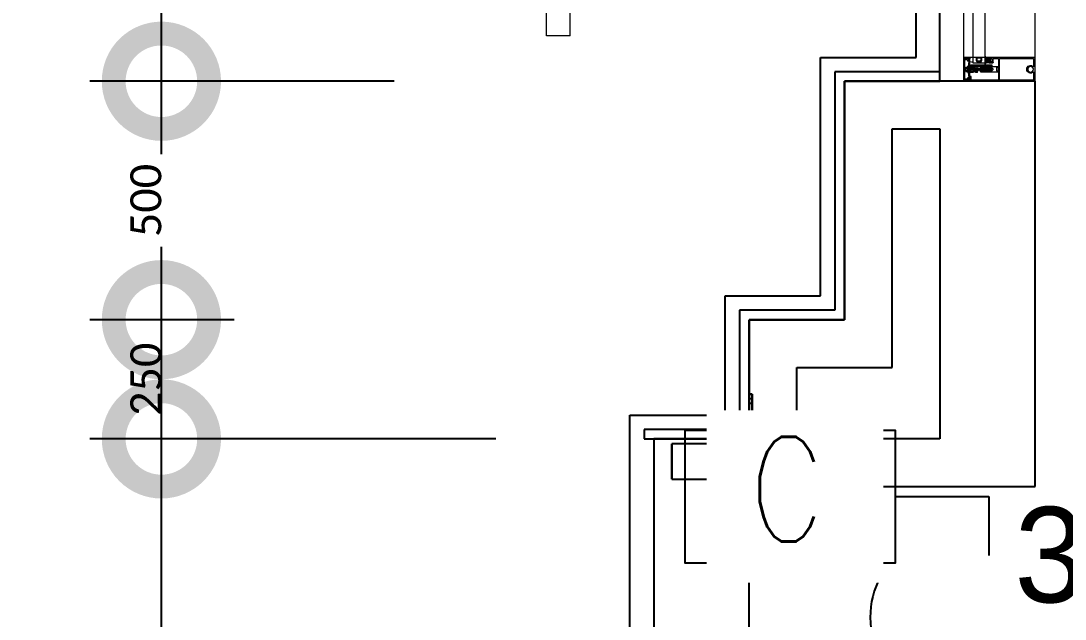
# Model space of a CAD drawing. Header units: metres. Extents: x 22.6 to 101.3, y 9.4 to 67.4.
# Drawn here: x 24.767 to 26.956, y 15.069 to 16.324 of the extents above; entities that cross this region are included whole.
import ezdxf

# ---------------------------------------------------------------- set-up
doc = ezdxf.new("R2010")
doc.units = ezdxf.units.M
doc.set_wipeout_variables(frame=1)
doc.linetypes.add('ECG_Line-Ptrn-Sold', pattern=[9144.001000000002, 9144.000000000002, -0.001])
for name, color, linetype in [('00', 252, 'Continuous'), ('E- symbol Disc', 7, 'Continuous'), ('HVAC', 1, 'Continuous'), ('LEGEND$0$E-SOCKET', 3, 'Continuous')]:
    doc.layers.add(name, color=color, linetype=linetype)
for name, color, linetype, lineweight in [('A-DIM', 7, 'Continuous', 5), ('A-ELEV', 1, 'ECG_Line-Ptrn-Sold', 9), ('A-FLOR-HRAL', 1, 'Continuous', 9), ('A-HATCH', 1, 'Continuous', 9), ('A-TONE', 40, 'ECG_Line-Ptrn-Sold', 50), ('A-WIN', 4, 'ECG_Line-Ptrn-Sold', 5), ('M-EQPM', 1, 'Continuous', 25)]:
    doc.layers.add(name, color=color, linetype=linetype, lineweight=lineweight)
doc.styles.add('Calibri', font='calibri.ttf', dxfattribs={"height": 0.2126391096979332})
doc.styles.add('ROMANS1', font='romans.shx', dxfattribs={"width": 0.8, "height": 250})
doc.dimstyles.new('ECG_Dimn-Detl-100_2', dxfattribs={"dimscale": 0.3048, "dimtxt": 0.25, "dimasz": 1.312335958005249, "dimexe": 0.4921259842519685, "dimexo": 0.0625, "dimgap": 0, "dimtad": 1, "dimdec": 0, "dimlfac": 1000, "dimzin": 0, "dimdsep": 46, "dimtxsty": 'Calibri', "dimblk1": 'DOTSMALL', "dimblk2": 'DOTSMALL', "dimsah": 1, "dimcen": 0.09, "dimdle": 0.4921259842519685, "dimazin": 0, "dimtfac": 1, "dimtdec": 4, "dimtix": 1, "dimtmove": 0, "dimatfit": 3, "dimfxl": 0.4921259842519685, "dimfxlon": 1, "dimtvp": 1, "dimtolj": 1, "dimtzin": 0, "dimarcsym": 2})

# ---------------------------------------------------------------- blocks, each defined once
blk = doc.blocks.new('Railing - Railing-3161131-GROUND FLOOR PLAN')
at = {"layer": 'A-FLOR-HRAL'}
for p, q in [((25.86893060839772, 17.79232717912513), (25.91893060839772, 17.79232717912513)), ((25.86893060839772, 16.29232717912512), (25.86893060839772, 17.79232717912513)), ((25.91893060839772, 16.29232717912512), (25.91893060839772, 17.79232717912513)), ((25.91893060839772, 16.29232717912512), (25.86893060839772, 16.29232717912512))]:
    blk.add_line(p, q, dxfattribs=at)
blk = doc.blocks.new('Rectangular Mullion - ECG-LEFT-END-MULION-DETAIL-2110308-GROUND FLOOR PLAN')
at = {"layer": 'A-ELEV'}
for p, q in [((72.84393060839778, 18.94732717903008), (72.84393060839778, 17.44732717922017)), ((72.94992945926505, 18.94732717903008), (72.97392945926504, 18.94732717903008)), ((72.94992945926505, 17.44732717922017), (72.94992945926505, 18.94732717903008)), ((72.97392945926504, 18.94732717903008), (72.97392945926504, 17.44732717922017)), ((72.99393060839778, 18.94732717903008), (72.99393060839778, 17.44732717922017)), ((72.97392945926504, 17.44732717922017), (72.94992945926505, 17.44732717922017))]:
    blk.add_line(p, q, dxfattribs=at)
blk = doc.blocks.new('Rectangular Mullion - ECG-RIGHT-END-MULION-PROFIL-1987638-GROUND FLOOR PLAN')
at = {"layer": 'A-HATCH'}
for p, q in [((-0.02994429011264704, 0.01900114912644702), (-0.02994429011264706, 0.03100114912889175)), ((-0.02842711977107615, 0.02250129655741856), (-0.02904429024452276, 0.01900114912644702)), ((-0.004944290113579289, 0.0320011491327335), (-0.02894429018156493, 0.03200114913273346)), ((-0.02824397006215242, 0.02240573329943746), (-0.02884429011860705, 0.01900114912644702)), ((-0.02844429009960943, 0.03000114912505006), (-0.02844429009960942, 0.02450114913646)), ((-0.02794429025048325, 0.03050114913424958), (-0.004944290113579289, 0.03050114913424962)), ((-0.02634429017448776, 0.02800114913192036), (-0.02768644104897164, 0.02438275812182475)), ((-0.02734429010556991, 0.02100114913413043), (-0.02634429017448776, 0.02200114913797215)), ((-0.0251583747416183, 0.02800114913192036), (-0.02634429017448776, 0.02800114913192036)), ((-0.02634429017448776, 0.02200114913797215), (-0.02434429007949059, 0.02200114913797215)), ((-0.02432517351949521, 0.02360114912665839), (-0.02534429024340565, 0.02640114912868403)), ((-0.02464429026836417, 0.02658871356619084), (-0.02515837474161831, 0.02800114913192036)), ((-0.02434429007949059, 0.02200114913797215), (-0.02334429014840891, 0.02100114913413043)), ((-0.02311586303072031, 0.02360114912665839), (-0.02432517351949521, 0.02360114912665839)), ((-0.02134429028624556, 0.02182957625121736), (-0.02311586303072031, 0.02360114912665839)), ((-0.01134429027693458, 0.02200114913797217), (-0.02134429028624556, 0.02100114913413043)), ((-0.004944290113579289, 0.02200114913797218), (-0.01134429027693458, 0.02200114913797216)), ((-0.01128701184153562, 0.02231364913797307), (-0.01128701184153563, 0.02342981346156041)), ((-0.01128701184153563, 0.02342981346156041), (0.001398431614377081, 0.02342981346156043)), ((0.001398431614377081, 0.02231364913797309), (-0.01128701184153562, 0.02231364913797307)), ((-0.01004940280735929, 0.02342981346156041), (-0.01004940280735929, 0.02454597778514771)), ((-0.01004940280735929, 0.02454597778514771), (0.0001608321693489901, 0.02454597778514773)), ((0.0001608321693489901, 0.02342981346156043), (-0.01004940280735929, 0.02342981346156041)), ((-0.009585301217506923, 0.02749070237275186), (-0.00958530121750692, 0.02454597778514771)), ((-0.001509933554112495, 0.02769954808818361), (-0.00837863708389826, 0.02769954808818359)), ((-0.007171979343051447, 0.02231364913797309), (-0.002716610473254434, 0.02231364913797309)), ((-0.007171979343051442, 0.01882360518229719), (-0.007171979343051447, 0.02231364913797309)), ((-0.007171972950289103, 0.02749070237275169), (-0.007171972950289099, 0.02454597778514771)), ((0.01905570995440635, 0.03200114913273353), (-0.004944290113579289, 0.0320011491327335)), ((-0.004944290113579289, 0.03050114913424962), (0.01805571002332423, 0.03050114913424965)), ((0.001455710049771962, 0.02200114913797218), (-0.004944290113579289, 0.02200114913797216)), ((-0.002716610473254434, 0.02231364913797309), (-0.00271661047325443, 0.01882360518229719)), ((-0.002716597687725729, 0.02749070237275357), (-0.002716597687725724, 0.02454597778514773)), ((-0.0003032694205033396, 0.02749070237275258), (-0.0003032694205033354, 0.02454597778514773)), ((0.0001608321693489901, 0.02454597778514773), (0.0001608321693489901, 0.02342981346156043)), ((0.001398431614377081, 0.02342981346156043), (0.001398431614377081, 0.02231364913797309)), ((0.01145571005908658, 0.02100114913413048), (0.001455710049771926, 0.02200114913797218)), ((0.01322728280356129, 0.02360114912665846), (0.01145571005908658, 0.02182957625121743)), ((0.01443659329233712, 0.02360114912665846), (0.01322728280356129, 0.02360114912665846)), ((0.01445570985233204, 0.02200114913797221), (0.01345570992125037, 0.0210011491341305)), ((0.01545571001624754, 0.02640114912868045), (0.01443659329233712, 0.02360114912665846)), ((0.01645570994732922, 0.02200114913797221), (0.01445570985233204, 0.02200114913797221)), ((0.01526979451445885, 0.02800114913192043), (0.01475571004120563, 0.02658871356619453)), ((0.01645570994732786, 0.02800114913192043), (0.01526979451445885, 0.02800114913192043)), ((0.01779786082181222, 0.02438275812182382), (0.01645570994732786, 0.02800114913192043)), ((0.0174557098784109, 0.0210011491341305), (0.01645570994732922, 0.02200114913797221)), ((0.01835538983499382, 0.02240573329943779), (0.01895570989144805, 0.01900114912644709)), ((0.01853853954391722, 0.02250129655742195), (0.01915571001736423, 0.01900114912644709)), ((0.01855570987245045, 0.03000114912505013), (0.01855570987245045, 0.02450114913645675)), ((0.02005570988548802, 0.01900114912644709), (0.02005570988548801, 0.03100114912889181)), ((-0.02974429021956424, 0.01857121971773565), (-0.03147825662413636, 0.0128721899493487)), ((-0.03085836502262172, 0.01256589921493676), (-0.02917026279861083, 0.01401754181666027)), ((-0.02904429024452276, 0.01900114912644702), (-0.02994429011264704, 0.01900114912644702)), ((-0.02654429030040347, 0.01900114912644702), (-0.02974429021956424, 0.01900114912644702)), ((-0.02340816355864098, 0.005626799641834205), (-0.02916485186288563, 0.005626799641834188)), ((-0.02916485186288561, -0.003610380092843291), (-0.02916485186288562, 0.005626799641834188)), ((-0.02826485176193245, 0.003952381027701939), (-0.02916485186288601, 0.003952381027701939)), ((-0.02916485186288601, 0.003952381027701939), (-0.029164851862886, -0.003610380092843291)), ((-0.02884429011860706, 0.01900114912644702), (-0.02714429021248346, 0.01900114912644702)), ((-0.02853907266067091, 0.01391503575382766), (-0.02819713282461207, 0.01256589921493677)), ((-0.02826485176193245, 0.004789590342043569), (-0.02396735175135127, 0.004789590342043569)), ((-0.02826485176193245, 0.004789590342043569), (-0.02826485176193245, 0.003952381027701939)), ((-0.02396735175135127, 0.004789590342043569), (-0.02826485176193245, 0.004789590342043569)), ((-0.02766041347634591, 0.01256589921493677), (-0.02731847337814023, 0.01391503575382766)), ((-0.02734429010556991, 0.02000114913028874), (-0.02734429010556991, 0.02100114913413043)), ((-0.02654162557643042, 0.0213082558881292), (-0.02712195570016349, 0.02072792582260654)), ((-0.02670528104895475, 0.01391503575382766), (-0.02636334121289591, 0.01256589921493677)), ((-0.02654429030040347, 0.02030114912998513), (-0.02654429030040347, 0.01900114912644702)), ((-0.02465406147198639, 0.02160114913352328), (-0.0258345188889096, 0.02160114913352328)), ((-0.02582662183531721, 0.01256589921493677), (-0.02548468199925428, 0.01391503575382766)), ((-0.02574429026240416, 0.02050114912493544), (-0.02574429026240415, 0.01850114913180304)), ((-0.02500389836164212, 0.01391503575382766), (-0.02466195852557919, 0.01256589921493677)), ((-0.02474429009849231, 0.01850114913180033), (-0.02474429009849231, 0.02050114912493273)), ((-0.02412523914800093, 0.01256589921493677), (-0.02378329931193756, 0.01391503575382766)), ((-0.02396735175134717, 0.004789590342043569), (-0.02196485175373825, 0.003547729867354854)), ((-0.02196485175373824, 0.003547729867350003), (-0.02396735175135127, 0.004789590342043569)), ((-0.02334429014840891, 0.02070559131252349), (-0.02394695478446029, 0.02130825588812892)), ((-0.02394429029332225, 0.01900114912644702), (-0.02394429029332225, 0.02030114912998605)), ((-0.02074429014133178, 0.01900114912644702), (-0.02394429029332225, 0.01900114912644702)), ((-0.004944290113579289, 0.01900114912644706), (-0.02354429027432466, 0.01900114912644702)), ((-0.02016485178465677, 0.003615443470100687), (-0.02340816355864098, 0.005626799641834205)), ((-0.02334429014840891, 0.02100114913413043), (-0.02334429014840891, 0.02000114913028874)), ((-0.02317010698275617, 0.01391503575382766), (-0.0228281671466928, 0.01256589921493677)), ((-0.02229144779842754, 0.01256589921493677), (-0.02194950770022143, 0.01391503575382766)), ((-0.02196485175373045, 0.003547729867345162), (-0.02196485175373044, -0.003205728932486531)), ((-0.02196485175373823, -0.00320572893249137), (-0.02196485175373824, 0.003547729867350002)), ((-0.02134429028624556, 0.02100114913413043), (-0.02134429028624556, 0.02182957625121736)), ((-0.02131831756228557, 0.01401754181665754), (-0.01963021533827877, 0.01256589921493677)), ((-0.01901032373676006, 0.01287218994935148), (-0.02074429014133176, 0.01857121971773842)), ((-0.02016485178465676, -0.003052240554801955), (-0.02016485178465677, 0.003615443470100685)), ((-0.0201648517846527, -0.001196525272765686), (-0.02016485178465271, 0.001315404838745324)), ((-0.01449308038475081, 0.01748773730654858), (-0.01449308038475074, -0.02657153043577791)), ((-0.0109745118415356, 0.01748773730654858), (-0.01449308038475081, 0.01748773730654858)), ((-0.01097451184153553, -0.02657153043577791), (-0.0109745118415356, 0.01748773730654858)), ((-0.00794535413263046, 0.01830191065003906), (-0.01044429020019404, 0.01773252196553435)), ((-0.01044429020019404, 0.01773252196553435), (-0.01044429020019403, 0.01165163739862629)), ((-0.008597156049444755, 0.01165163739862629), (-0.01044429020019404, 0.007716974049825083)), ((-0.01044429020019403, 0.01165163739862629), (-0.008597156049444755, 0.01165163739862629)), ((-0.01044429020019404, 0.007716974049825068), (-0.01044429020019403, 0.003366024528458486)), ((-0.01044429020019404, 0.003366024528458483), (-0.008352399320064055, 0.002383982930031679)), ((-0.00978441585825684, 0.01670425926577293), (-0.007945354132630457, 0.0173678735047427)), ((-0.009784415858256831, 0.01266694818675962), (-0.00978441585825684, 0.01670425926577293)), ((-0.007945354132630462, 0.01217417308254819), (-0.009784415858256831, 0.01266694818675962)), ((-0.009614500023484919, 0.006896078571662006), (-0.007945354132630455, 0.0104516011404415)), ((-0.009614500023484913, 0.004114753229229199), (-0.009614500023484917, 0.006896078571662004)), ((-0.008352399320064055, 0.003522257987751186), (-0.009614500023484913, 0.004114753229229199)), ((-0.008352399320064055, 0.002383982930031679), (-0.008352399320064055, 0.003522257987751186)), ((-0.007945354132630457, 0.0173678735047427), (-0.007945354132630457, 0.01830191065003905)), ((-0.007945354132630457, 0.01045160114044149), (-0.007945354132630462, 0.01217417308254819)), ((-0.002159752493219708, 0.01317665268806136), (-0.007728971571425326, 0.0111670338543275)), ((-0.002159744502265582, 0.0110011800900023), (-0.007728963580470287, 0.008991561256265697)), ((-0.002159720529182572, 0.009593214592951285), (-0.007728939607388194, 0.00758359575921651)), ((-0.002159720529182572, 0.005242265071584669), (-0.007728939607388194, 0.003232646237849894)), ((-0.002159712538225266, 0.007417741994888569), (-0.007728931616431768, 0.005408123161152915)), ((-0.002159712538225266, 0.003066792473521074), (-0.007728931616431764, 0.001057173639785385)), ((-0.002159688565431956, 0.01752770600642665), (-0.00772890764363802, 0.01551808717269005)), ((-0.00772889965268386, 0.01769359100559207), (-0.004596946296030005, 0.01882360518229719)), ((-0.002159680574478711, 0.01535223340835849), (-0.007728899652683857, 0.01334261457462463)), ((-0.002159720529186667, 0.0007074197804716575), (-0.007614851892111166, -0.001261031195059058)), ((-0.002690223437890187, 0.01362367876502989), (-0.007259427926001814, 0.01156271670159397)), ((-0.007259427925998633, 0.01156271670159851), (-0.002690223437890191, 0.01362367876502989)), ((-0.002690215446931054, 0.01144820616696538), (-0.007259419935043116, 0.009387244103533999)), ((-0.007259419935045388, 0.009387244103534913), (-0.002690215446931058, 0.01144820616696538)), ((-0.002690191473851698, 0.01004024066991707), (-0.007259395961964675, 0.007979278606483899)), ((-0.007259395961962378, 0.007979278606487554), (-0.002690191473851702, 0.01004024066991707)), ((-0.002690191473851698, 0.00568929114855049), (-0.007259395961964679, 0.003628329085116404)), ((-0.007259395961962378, 0.003628329085120024), (-0.002690191473851702, 0.00568929114855049)), ((-0.002690191473851698, 0.001154445857437479), (-0.007259395961964679, -0.0009065162059966086)), ((-0.007259395961962378, -0.0009065162059948147), (-0.002690191473851698, 0.00115444585743748)), ((-0.002690183482893444, 0.007864768071854392), (-0.00725938797100368, 0.005803806008423045)), ((-0.007259387971002804, 0.005803806008423925), (-0.002690183482893448, 0.007864768071854392)), ((-0.002690183482893444, 0.003513818550486896), (-0.00725938797100368, 0.001452856487056429)), ((-0.007259387971002804, 0.001452856487057343), (-0.002690183482893448, 0.003513818550486896)), ((-0.007259356007252629, 0.01808927385286492), (-0.005631325066868463, 0.01882360518229719)), ((-0.005631325066875738, 0.01882360518229719), (-0.007259356007252629, 0.01808927385286492)), ((-0.002690159510101489, 0.01797473208338608), (-0.007259363998209017, 0.01591377001996109)), ((-0.007259363998210849, 0.01591377001995656), (-0.002690159510101493, 0.01797473208338608)), ((-0.002690151519141915, 0.01579925948532793), (-0.007259356007254858, 0.01373829742189841)), ((-0.007259356007253508, 0.01373829742189841), (-0.002690151519141914, 0.01579925948532793)), ((-0.002716602482300275, 0.01491713816787645), (-0.007193847503125473, 0.0128975827939906)), ((-0.007193847503125479, 0.0128975827939906), (-0.00301652194033596, 0.01478178594881077)), ((-0.002716674401039918, 0.01274155744757749), (-0.007193847503125475, 0.01072210659156766)), ((-0.007193847503125479, 0.01072210659156766), (-0.003016513949378619, 0.01260631335074443)), ((-0.002716666410085759, 0.01056608484951207), (-0.007193839511882088, 0.008546633993262113)), ((-0.007193839511882093, 0.008546633993262113), (-0.003016489976300617, 0.01043084796112665)), ((-0.00271664243700505, 0.009158119352465587), (-0.007193815539088339, 0.007138668496453052)), ((-0.007193815539088344, 0.007138668496453052), (-0.00301648198534057, 0.009022875255631651)), ((-0.00271664243700505, 0.004807169831098091), (-0.007193815539088339, 0.002787718975086436)), ((-0.007193815539088344, 0.002787718975086436), (-0.00301648198534057, 0.004671925734265035)), ((-0.00271664243700505, 0.0002723245399841657), (-0.007193815539088339, -0.001747126316027489)), ((-0.007193815539088344, -0.001747126316027489), (-0.00301648198534057, 0.0001370804431501968)), ((-0.002716634446048623, 0.006982646754401992), (-0.007193807548128736, 0.00496319589838851)), ((-0.007193807548128736, 0.00496319589838851), (-0.003016458012546347, 0.006847409866254873)), ((-0.002716634446048623, 0.002631697233035375), (-0.007193807548133266, 0.0006122463770210136)), ((-0.007193807548133271, 0.0006122463770210138), (-0.003016458012550442, 0.002496460344887343)), ((-0.0027166104732544, 0.01709261076593825), (-0.007193783575335863, 0.01507315990992933)), ((-0.007193783575335867, 0.01507315990992933), (-0.003016450021588567, 0.01695736666910611)), ((-0.007171979343051442, 0.01882360518229719), (-0.005631325066875738, 0.01882360518229719)), ((-0.00271661047325443, 0.01882360518229719), (-0.007171979343051442, 0.01882360518229719)), ((-0.007049650268802263, 0.01731364913797037), (-0.003702090986480735, 0.01882360518229719)), ((-0.003702090986481242, 0.01882360518229719), (-0.007049650268802297, 0.01731364913797037)), ((-0.005631325066875738, 0.01882360518229719), (-0.004596946296030035, 0.01882360518229719)), ((0.01365571004716564, 0.01900114912644709), (-0.004944290113579289, 0.01900114912644706)), ((-0.004596946296030035, 0.01882360518229719), (-0.003702090986481242, 0.01882360518229719)), ((-0.003702090986481242, 0.01882360518229719), (-0.00271661047325443, 0.01882360518229719)), ((-0.001777432653359305, 0.01736787350474272), (-0.001777432653359305, 0.01830191065003905)), ((-0.001777432653359307, 0.01830191065003904), (0.0007215034142047516, 0.01773252196553434)), ((6.16290722675356e-05, 0.01670425926577295), (-0.001777432653359305, 0.01736787350474272)), ((-0.001777432653359309, 0.01217417308254819), (6.162907226754308e-05, 0.01266694818675962)), ((-0.001777432653359305, 0.0104516011404415), (-0.001777432653359309, 0.01217417308254819)), ((-0.000108286762504377, 0.006896078571662041), (-0.001777432653359309, 0.0104516011404415)), ((-0.001370387465925234, 0.003522257987751186), (-0.0001082867625043763, 0.004114753229229199)), ((-0.001370387465925234, 0.002383982930031696), (-0.001370387465925234, 0.003522257987751186)), ((0.0007215034142047601, 0.003366024528458506), (-0.001370387465925234, 0.002383982930031696)), ((-0.001125630736544542, 0.01165163739862631), (0.0007215034142047537, 0.007716974049825102)), ((0.0007215034142047616, 0.01165163739862631), (-0.001125630736544542, 0.01165163739862631)), ((-0.0001082867625043763, 0.004114753229229199), (-0.0001082867625043805, 0.006896078571662055)), ((6.162907226754308e-05, 0.01266694818675962), (6.162907226753462e-05, 0.01670425926577295)), ((0.0007215034142047531, 0.01773252196553435), (0.0007215034142047616, 0.01165163739862631)), ((0.0007215034142047531, 0.007716974049825102), (0.0007215034142047616, 0.003366024528458503)), ((0.009783063649687855, 0.01670740770725659), (0.009783063649687855, 0.01900114912644708)), ((0.01755570975696551, 0.01670740770725657), (0.009783063649687855, 0.01670740770725659)), ((0.01085570991417324, 0.01900114912644708), (0.01405571006616371, 0.01900114912644708)), ((0.01145571005908658, 0.02182957625121743), (0.01145571005908658, 0.02100114913413048)), ((0.01345570992125037, 0.02070559131252356), (0.01405837455730204, 0.02130825588812881)), ((0.01345570992125037, 0.0210011491341305), (0.01345570992125037, 0.02000114913028881)), ((0.01405571006616371, 0.01900114912644708), (0.01405571006616371, 0.02030114912998612)), ((0.01476548124482741, 0.02160114913352334), (0.01594593866174744, 0.02160114913352334)), ((0.01485570987133377, 0.01850114913180039), (0.01485570987133377, 0.0205011491249328)), ((0.01585571003524517, 0.02050114912493551), (0.01585571003524517, 0.0185011491318031)), ((0.01665304534927329, 0.02130825588812877), (0.01723337547300132, 0.0207279258226066)), ((0.01665571007324087, 0.0203011491299852), (0.01665571007324087, 0.01900114912644709)), ((0.01665571007324087, 0.01900114912644709), (0.01985570999240205, 0.01900114912644709)), ((0.0174557098784109, 0.02000114913028881), (0.0174557098784109, 0.0210011491341305)), ((0.01895570989144805, 0.01900114912644709), (0.01755570975696552, 0.01900114912644709)), ((0.01755570975696563, -0.04099703141618886), (0.01755570975696553, 0.01670740770725657)), ((0.01915571001736423, 0.01900114912644709), (0.02005570993391818, 0.01900114912644709)), ((0.02005570993391818, 0.01900114912644709), (0.0200557099339184, -0.1179988508672666)), ((-0.03042980376965771, -0.01289904216044676), (-0.03117926321524661, -0.01364850150416999)), ((-0.02954590063497558, -0.01420013143449337), (-0.03086519006135465, -0.0128244401459022)), ((-0.02994429016113303, -0.02128388465690225), (-0.02764429011003972, -0.02128388465690225)), ((-0.02994429016113287, -0.1179988508672666), (-0.02994429016113303, -0.02128388465690225)), ((-0.02886344822010652, -0.01351767897596988), (-0.02954590063497416, -0.01420013143449419)), ((-0.02916485186288561, -0.003610380092843291), (-0.02916485186288561, -0.005284798692422736)), ((-0.02826485176193204, -0.003610380092843291), (-0.02916485186288561, -0.003610380092843291)), ((-0.02916485186288561, -0.003610380092843291), (-0.02826485176193204, -0.003610380092843291)), ((-0.02916485186288561, -0.005284798692422736), (-0.02376485195564531, -0.005284798692422718)), ((-0.02698929559992646, -0.0198203346158236), (-0.02845284546585098, -0.02128388465690225)), ((-0.02844839378813436, -0.01524123628815616), (-0.02766706210507322, -0.01450628503683644)), ((-0.02607109093660416, -0.01509530634985841), (-0.02844839378813436, -0.01747260923049018)), ((-0.02844839378813436, -0.01524123628815616), (-0.02685069151776065, -0.01683893852942512)), ((-0.02844839378813436, -0.02128388465690223), (-0.02844839378813436, -0.01524123628815617)), ((-0.02844839378813436, -0.01747260923049017), (-0.0275782460681537, -0.01829637634410411)), ((-0.0275782460681537, -0.01829637634410411), (-0.02844839378813436, -0.01909444064268265)), ((-0.02844839378813436, -0.01909444064268265), (-0.0250421224842828, -0.02245433151801827)), ((-0.02694429013500189, -0.02128388465690223), (-0.02844839378813436, -0.02128388465690223)), ((-0.02826485176193204, -0.004447589392635755), (-0.02826485176193204, -0.003610380092843291)), ((-0.02826485176193614, -0.003610380092843291), (-0.02826485176193614, -0.004447589392635755)), ((-0.02396735175135814, -0.004447589392635755), (-0.02826485176193204, -0.004447589392635755)), ((-0.02826485176193204, -0.004447589392635755), (-0.02396735175135814, -0.004447589392635755)), ((-0.02764429011003972, -0.02128388465690223), (-0.02694429013500189, -0.02198388466104572)), ((-0.0275782460681537, -0.0195731309581881), (-0.02757824606815371, -0.01708614220161616)), ((-0.02733104255603779, -0.01683893852942512), (-0.02487008411990497, -0.01683893852942512)), ((-0.02480430311913664, -0.0198203346158236), (-0.02733104255603779, -0.0198203346158236)), ((-0.02721237562981701, -0.01509530634985841), (-0.02535834814031564, -0.01509530634985841)), ((-0.02694429013500189, -0.02198388466104572), (-0.02480430311913664, -0.0198203346158236)), ((-0.02694429013500189, -0.02248388465569333), (-0.02694429013500189, -0.02128388465690223)), ((-0.02584617048124005, -0.01509530634985841), (-0.02279776682699253, -0.01814371001865785)), ((-0.02285358405477823, -0.01406279177489322), (-0.02562973088206694, -0.01683893852942512)), ((-0.02549112703273138, -0.0198203346158236), (-0.02405521889387432, -0.02125624265474399)), ((-0.02248070690403144, -0.01683893852942512), (-0.02495184677040506, -0.01436779883767173)), ((-0.02170110632287447, -0.01509530634985841), (-0.0246228803749598, -0.01801708046014956)), ((-0.0246228803749598, -0.01708614220161344), (-0.0246228803749598, -0.01957313095818627)), ((-0.0246228803749598, -0.01850358882120981), (-0.02144429016480378, -0.02168217917688363)), ((-0.02405521889387432, -0.02125624265474399), (-0.02261931084075263, -0.0198203346158236)), ((-0.02196485175373824, -0.00320572893249622), (-0.0239673517513536, -0.004447589392635755)), ((-0.02396735175135814, -0.004447589392635755), (-0.02196485175373823, -0.003205728932491369)), ((-0.02376485195564531, -0.00528479869242272), (-0.02016485178465676, -0.003052240554801954)), ((-0.02206229929446067, -0.01509530634985841), (-0.02323493868301846, -0.01389971444357008)), ((-0.02279776682699254, -0.01708614220161344), (-0.02279776682699253, -0.01957313095818627)), ((-0.02261931084075262, -0.0198203346158236), (-0.02008960487874333, -0.0198203346158236)), ((-0.02008960487874333, -0.01683893852942512), (-0.02248070690403144, -0.01683893852942512)), ((-0.02043431856291478, -0.0198203346158236), (-0.02231671450281806, -0.02170273057027789)), ((-0.02020827180497062, -0.01509530634985841), (-0.02206229929446067, -0.01509530634985841)), ((-0.0220393468494906, -0.01509530634985841), (-0.02029571471358009, -0.01683893852942512)), ((-0.02144429016480378, -0.02198388466104752), (-0.02074428995693164, -0.02128388465690222)), ((-0.02144429016480378, -0.02128388465690222), (-0.02144429016480378, -0.02248388465569333)), ((-0.01897225341381702, -0.02128388465690222), (-0.02144429016480378, -0.02128388465690222)), ((-0.01743722885829883, -0.01301642130856018), (-0.02125974626833548, -0.01683893852942512)), ((-0.01971287628257895, -0.02128388465690222), (-0.02112114218616783, -0.0198203346158236)), ((-0.02074428995693166, -0.02128388465690223), (-0.01844429013872493, -0.02128388465690223)), ((-0.02006268757397333, -0.01488697327485007), (-0.01897225341381703, -0.01597740739135243)), ((-0.01897225341381703, -0.01673643814184123), (-0.01984240113379451, -0.01760658584726861)), ((-0.01984240113379451, -0.0195731309581881), (-0.01984240113379451, -0.01708614220161616)), ((-0.01984240113379451, -0.01729225200734454), (-0.01897225341381703, -0.01816239972732383)), ((-0.01897225341381703, -0.01835826955403554), (-0.01984240113379451, -0.0192284172594629)), ((-0.01984240113379451, -0.01891408341953885), (-0.01897225341381703, -0.01978423113951814)), ((-0.01897225341381702, -0.02054326189000328), (-0.01971287628257893, -0.02128388465690222)), ((-0.01897225341381703, -0.01509530634260415), (-0.01897225341381702, -0.02128388465690222)), ((-0.01897107759441837, -0.01379359099119502), (-0.01829174347466407, -0.01447292496543426)), ((-0.01844429013872493, -0.02128388465690223), (-0.01844429013872492, -0.02878388464933797)), ((-0.01681721187444867, -0.01376246420057722), (-0.01743722885829881, -0.01301642130856017)), ((-0.009004748700007672, -0.003300801772945932), (-0.01044429020019403, -0.003300801772945932)), ((-0.01044429020019403, -0.003300801772945932), (-0.008844290124368192, -0.003300801772945932)), ((-0.01044429020019397, -0.04099703141618892), (-0.01044429020019403, -0.003300801772945932)), ((-0.008844290124368192, -0.003300801772945932), (-0.00782416632546961, -0.00432092561425514)), ((-0.002159720529186633, -0.003643529740895838), (-0.00782416632546961, -0.005687510556702981)), ((-0.00782416632546961, -0.00432092561425514), (-0.007824166325469577, -0.02655566753661485)), ((-0.002159712538225232, -0.007124288060414668), (-0.007824166325469605, -0.009168271759711109)), ((-0.002159720529186633, -0.009299764983718584), (-0.007824166325469598, -0.01134374579952572)), ((-0.002159712538225232, -0.01147523758178128), (-0.0078241663254696, -0.0135192212810786)), ((-0.002159720529186633, -0.01365071450508518), (-0.007824166325469596, -0.01569469532089322)), ((-0.002159712538225232, -0.0158261871031488), (-0.007824166325469591, -0.01787017080244522)), ((-0.002159688565432836, -0.01800165249252647), (-0.00782416632546959, -0.02004564484225892)), ((-0.002273728335052314, -0.001509194724461538), (-0.007728931616431764, -0.003477671651327626)), ((-0.002690191473851664, -0.003196503663930051), (-0.007259395961964641, -0.005257465727363225)), ((-0.007259395961962344, -0.005257465727361397), (-0.002690191473851668, -0.003196503663930051)), ((-0.002690191473851664, -0.00885273890675278), (-0.007259395961964641, -0.01091370097018232)), ((-0.007259395961962344, -0.01091370097018413), (-0.002690191473851668, -0.00885273890675278)), ((-0.002690191473851664, -0.01320368842811938), (-0.007259395961964641, -0.01526465049154983)), ((-0.007259395961962344, -0.01526465049155164), (-0.002690191473851669, -0.01320368842811938)), ((-0.002690183482893444, -0.00102102674062703), (-0.00725938797100368, -0.003081988804057496)), ((-0.00725938797100277, -0.003081988804057496), (-0.002690183482893415, -0.00102102674062703)), ((-0.002690183482894324, -0.005371976261994559), (-0.007259387971002766, -0.007432938325425026)), ((-0.00725938797100277, -0.007432938325425026), (-0.002716642437005019, -0.005383910702838564)), ((-0.002690183482893411, -0.006677261983448879), (-0.007259387971003646, -0.008738224046875675)), ((-0.00725938797100277, -0.008738224046879312), (-0.002690183482893415, -0.006677261983448879)), ((-0.002690183482893411, -0.01102821150481546), (-0.007259387971003651, -0.01308917356824319)), ((-0.00725938797100277, -0.01308917356824683), (-0.002690183482893409, -0.01102821150481546)), ((-0.002690183482893411, -0.01537916102618389), (-0.007259387971003646, -0.0174401230896098)), ((-0.00725938797100277, -0.01744012308961344), (-0.002690183482893414, -0.01537916102618389)), ((-0.002690159510101455, -0.01755462641555703), (-0.007259363998205329, -0.01961558847898929)), ((-0.007259363998208987, -0.01961558847898748), (-0.002690159510101459, -0.01755462641555703)), ((-0.002716642437005016, -0.00407862498138245), (-0.007193815539088305, -0.006098075837394985)), ((-0.00719381553908831, -0.006098075837394985), (-0.003054566848172953, -0.004231047442128947)), ((-0.002716642437005016, -0.005383910702838564), (-0.007193815539088305, -0.007403361558850219)), ((-0.00719381553908831, -0.007403361558850219), (-0.003016481985340536, -0.005519154799671619)), ((-0.002716642437005016, -0.00973486022420518), (-0.007193815539088305, -0.01175431108021682)), ((-0.00719381553908831, -0.01175431108021682), (-0.003016481985340536, -0.009870104321039132)), ((-0.002716642437005016, -0.01408580974557269), (-0.007193815539088305, -0.01610526060158433)), ((-0.00719381553908831, -0.01610526060158433), (-0.003016481985340536, -0.01422105384240573)), ((-0.002716634446048623, -0.00190314805807855), (-0.007193807548133266, -0.003922598914092912)), ((-0.007193807548133237, -0.003922598914092912), (-0.003016458012550403, -0.002038384946227461)), ((-0.002716634446048589, -0.007559383300901279), (-0.007193807548133232, -0.00957883415691109)), ((-0.007193807548133237, -0.00957883415691109), (-0.003016458012550407, -0.007694620189044743)), ((-0.002716634446048589, -0.01191033282226877), (-0.007193807548133232, -0.01392978367827771)), ((-0.007193807548133237, -0.01392978367827771), (-0.003016458012550407, -0.01204556971041136)), ((-0.002716634446048589, -0.01626128234363539), (-0.007193807548133232, -0.0182807331996443)), ((-0.007193807548133237, -0.0182807331996443), (-0.003016458012550408, -0.01639651923177887)), ((-0.002716610473252573, -0.01843674773300851), (-0.007193783575337186, -0.0204561985890247)), ((-0.007193783575337186, -0.0204561985890247), (-0.003174674247377208, -0.01864335964183798)), ((-0.006872162169319615, -0.02161641540005409), (-0.002690183482892501, -0.01973008241619269)), ((-0.002690159510102368, -0.01973010261798361), (-0.006872162169319611, -0.02161641540005409)), ((-0.006716088846264708, -0.0217724887231058), (-0.006716088846264704, -0.02490480308600729)), ((-0.002159712538222965, -0.02017710849315669), (-0.006580959923279582, -0.02177248872310308)), ((-0.006580959923279575, -0.02177248872310308), (-0.005289015313887604, -0.02177248872310308)), ((-0.005289015313887604, -0.02177248872310308), (-0.002716634446044055, -0.02061220373364328)), ((-0.005289015313888079, -0.02177248872310308), (-0.0030165033593264, -0.02074746107567959)), ((-0.003006697939701304, -0.02177248872310308), (-0.005289015313887604, -0.02177248872310308)), ((-0.0030066979397013, -0.02490480308601187), (-0.003006697939701304, -0.02177248872310308)), ((-0.001898620460517346, -0.004155132166190613), (-0.00104429010279069, -0.003300801772945916)), ((-0.00189862046051731, -0.02655566753661485), (-0.001898620460517348, -0.004155132166190611)), ((-0.00104429010279069, -0.003300801772945916), (0.0005557099730319791, -0.003300801772945916)), ((-2.372819907510184e-05, -0.003300801772945916), (-0.00104429010279069, -0.003300801772945916)), ((-0.00104429010279069, -0.003300801772945916), (0.0005557099730319791, -0.003300801772945916)), ((0.0005557099730319791, -0.003300801772945916), (0.0005557099730320383, -0.04099703141618889)), ((-0.02844429014803951, -0.02248388465569333), (-0.0284442901480395, -0.02628388466155702)), ((-0.02694429013500189, -0.02248388465569333), (-0.02844429014803951, -0.02248388465569333)), ((-0.0284442901480395, -0.02628388466155702), (-0.02619429001206639, -0.02628388466155702)), ((-0.02776830223011096, -0.02248388465569333), (-0.02694429013500189, -0.02248388465569333)), ((-0.02694429013500186, -0.02413190907874123), (-0.02776830223011096, -0.02248388465569333)), ((-0.02744428998412807, -0.02978388465317969), (-0.02744428998412805, -0.04099703141618894)), ((-0.01944429006980657, -0.02978388465317967), (-0.02744428998412807, -0.02978388465317969)), ((-0.02744428998412805, -0.04099703141618894), (-0.01044429020019397, -0.04099703141618892)), ((-0.02744428998412807, -0.04299703142387236), (-0.02744428998412795, -0.1139988508664535)), ((0.01755570975696564, -0.04299703142387228), (-0.02744428998412807, -0.04299703142387236)), ((-0.02740874698939002, -0.02248388465569333), (-0.02576072256634209, -0.02413190907874123)), ((-0.02432833284692989, -0.02413190907874123), (-0.02694429013500186, -0.02413190907874123)), ((-0.02504212248428281, -0.02245433151801827), (-0.02671969983348458, -0.02413190907874123)), ((-0.02619429001206639, -0.02628388466155702), (-0.02619429001206639, -0.02778388466004545)), ((-0.02619429001206639, -0.02778388466004545), (-0.02219429005490586, -0.02778388466004545)), ((-0.02468901079701415, -0.02301862838113103), (-0.02357573014305966, -0.02413190907874123)), ((-0.02342142698908423, -0.02301862838113103), (-0.02453470764303872, -0.02413190907874123)), ((-0.02144429016480378, -0.02413190907874123), (-0.02432833284692989, -0.02413190907874123)), ((-0.02250997581141225, -0.0230126712053836), (-0.02142643927218455, -0.02409620759909122)), ((-0.02070169079670836, -0.02248388465569333), (-0.02234971521975628, -0.02413190907874123)), ((-0.02219429005490586, -0.02628388466155702), (-0.01994429015176613, -0.02628388466155702)), ((-0.02219429005490586, -0.02778388466004545), (-0.02219429005490586, -0.02628388466155702)), ((-0.01994429015176614, -0.02248388465569333), (-0.02144429016480378, -0.02248388465569333)), ((-0.02062027783686496, -0.02248388465569333), (-0.02144429016480378, -0.02413190907874123)), ((-0.02144429016480378, -0.02248388465569333), (-0.02070169079670836, -0.02248388465569333)), ((-0.01994429015176613, -0.02628388466155702), (-0.01994429015176614, -0.02248388465569333)), ((-0.01449308038475074, -0.02657153043577791), (-0.01097451184153553, -0.02657153043577791)), ((-0.008444294899770936, -0.04099703141618891), (-0.008444294899770942, -0.03718453134016697)), ((-0.004944294908152853, -0.0409970314161889), (-0.008444294899770936, -0.04099703141618891)), ((-0.00794429497788516, -0.03668453141827988), (-0.001944294838421427, -0.03668453141827987)), ((-0.007824166325469577, -0.02655566753661485), (-0.004861393392993896, -0.02951844046909051)), ((-0.006716088846264706, -0.02490480308600729), (-0.004861393392982528, -0.0265608081609668)), ((-0.001444294916535206, -0.0409970314161889), (-0.004944294908152853, -0.04099703141618891)), ((-0.00486139339298253, -0.0265608081609668), (-0.003006697939701302, -0.02490480308601187)), ((-0.0048613933929939, -0.02951844046909051), (-0.001898620460517312, -0.02655566753661485)), ((-0.00144429491653521, -0.03718453134016696), (-0.001444294916535206, -0.0409970314161889)), ((0.0005557099730320383, -0.04099703141618889), (0.01755570975696563, -0.04099703141618886)), ((0.01755570975696576, -0.1139988508664535), (0.01755570975696564, -0.04299703142387228)), ((0.0200557099339184, -0.1179988508672666), (-0.02994429016113288, -0.1179988508672666)), ((-0.02744428998412795, -0.1139988508664535), (-0.01023579273571024, -0.1139988508664535)), ((0.0003472125085488878, -0.1139988508664535), (0.01755570975696575, -0.1139988508664535))]:
    blk.add_line(p, q, dxfattribs=at)
blk.add_circle((-0.004944290113580693, -0.1079988508664544), 0.006000000000000222, dxfattribs=at)
for centre, radius, start, end in [((-0.02894429018156493, 0.03100114912889175), 0.0009999999999994354, 90, 180), ((-0.02894429018156493, 0.03100114912889175), 0.0009999999999994354, 90, 180), ((-0.02794429025048325, 0.03000114912505006), 0.0004999999999988035, 90, 180), ((-0.02844429009960943, 0.02350114913646056), 0.0009999999999994373, 270.9838357042859, 89.9999999999994), ((-0.02834429026948085, 0.02350114913646056), 0.001099999999999751, 275.2326568066592, 53.27000914081561), ((-0.00837863708389825, 0.02410920662225849), 0.003590341465925256, 70.36139872251195, 109.63860127748), ((-0.004944285319003288, 0.01571412453029765), 0.01198542355788775, 79.2883499143119, 100.7116500857311), ((-0.001509933554112487, 0.02410920662225849), 0.003590341465926103, 70.36139872251677, 109.6386012774768), ((0.0184557100423223, 0.02350114913646063), 0.001099999999999477, 126.7299908592522, 264.7673431933362), ((0.01855570987245045, 0.02350114913646063), 0.0009999999999961186, 89.9999999999996, 269.0161642957131), ((0.01805571002332423, 0.03000114912505013), 0.0004999999999988035, 0, 90), ((0.01905570995440635, 0.03100114912889181), 0.0009999999999994354, 0, 90), ((0.01905570995440635, 0.03100114912889181), 0.0009999999999994354, 0, 90), ((-0.0258345188889096, 0.02060114912968156), 0.001000000000004747, 90, 134.9999971264542), ((-0.02465406147198639, 0.02060114912968156), 0.001000000000000346, 45.00000287332105, 90), ((0.01476548124482741, 0.02060114912968163), 0.001000000000000348, 90, 134.9999971266566), ((0.01594593866174744, 0.02060114912968163), 0.001000000000004779, 45.00000287332252, 90), ((-0.03174444263423017, -0.01801597185158901), 0.004403887488484117, 40.16034329340918, 86.95331630490466), ((-0.03151935547212203, -0.01795001210894699), 0.005167148181830601, 33.53678255773433, 87.44457334533195), ((-0.02371032371738853, -0.01553883292263909), 0.001706663505008181, 90.00000000000011, 164.9370977044434), ((-0.02371032371738853, -0.01553883292263909), 0.001706663505008692, 15.06290229555209, 90.00000000000024), ((-0.01590129196265956, -0.01795001210894696), 0.005167148181835612, 90.24520568696553, 146.4632174423029), ((-0.0156762045677217, -0.01801597185158898), 0.004403887488483325, 93.0466836950948, 138.4554905999306), ((-0.01944429006980657, -0.02878388464933797), 0.0009999999999949997, 269.9999999999997, 1.017777498068325e-13), ((-0.00794429497788516, -0.03718453134016697), 0.0004999999218870971, 90, 180), ((-0.0005236283806986652, -0.02590486223777195), 0.004387079934994207, 124.4714817944001, 188.5989752545937), ((-0.001944294838421427, -0.03718453134016696), 0.0004999999218870968, 359.9999999999996, 90.00000000000001), ((-0.004944290113580693, -0.1079988508664544), 0.007999999999999584, 311.4096221092769, 228.5903778907226)]:
    blk.add_arc(centre, radius, start, end, dxfattribs=at)
blk = doc.blocks.new('Rectangular Mullion - ECG-RIGHT-END-MULION-DETAIL-3268372-GROUND FLOOR PLAN')
at = {"layer": 'A-WIN'}
for p, q in [((-0.05000000009503838, 0.01199999999999727), (-0.05000000009503838, 0.03200114913269954)), ((-0.05000000009503838, 0.03200114913269954), (0, 0.03200114913269954)), ((0, 0.03200114913269954), (0, -0.117998850867301)), ((-0.03800000009504111, 0.01199999999999727), (-0.05000000009503838, 0.01199999999999727)), ((-0.03800000009504111, -0.01199999999999727), (-0.03800000009504111, 0.01199999999999727)), ((-0.05000000009503838, -0.117998850867301), (-0.05000000009503838, -0.01199999999999727)), ((-0.05000000009503838, -0.01199999999999727), (-0.03800000009504111, -0.01199999999999727)), ((0, -0.117998850867301), (-0.05000000009503838, -0.117998850867301))]:
    blk.add_line(p, q, dxfattribs=at)
blk = doc.blocks.new('_DotSmall')
at = {"color": 0, "linetype": 'ByBlock', "const_width": 0.5}
blk.add_lwpolyline([(-0.0625, 0, 1), (0.0625, 0, 1)], format="xyb", close=True, dxfattribs=at)
blk = doc.blocks.new('ECG_MECHEQ-Fan Exhaust-Captive Aire-Axial Wall-Mounted - EX_F-05-1819171-GROUND FLOOR PLAN')
at = {"layer": 'M-EQPM'}
for p, q in [((26293.93060839768, 15541.16008333386), (26293.93060839768, 15258.58508333385)), ((26293.93060839768, 15258.58508333385), (26293.93060839768, 15541.16008333386)), ((26293.93060839768, 15541.16008333386), (26293.93060839768, 15541.16008333386)), ((26293.93060839768, 15541.16008333386), (26300.28060839768, 15541.16008333386)), ((26300.28060839768, 15541.16008333386), (26293.93060839768, 15541.16008333386)), ((26300.28060839768, 15531.63508333386), (26293.93060839768, 15531.63508333386)), ((26300.28060839768, 15531.63508333386), (26293.93060839768, 15531.63508333386)), ((26293.93060839768, 15526.87258333386), (26293.93060839768, 15526.87258333386)), ((26293.93060839768, 15526.87258333386), (26293.93060839768, 15526.87258333386)), ((26293.93060839768, 15526.87258333386), (26293.93060839768, 15526.87258333386)), ((26293.93060839768, 15526.87258333386), (26293.93060839768, 15526.87258333386)), ((26293.93060839768, 15522.11008333386), (26300.28060839768, 15522.11008333386)), ((26293.93060839768, 15522.11008333386), (26300.28060839768, 15522.11008333386)), ((26300.28060839768, 15541.16008333386), (26300.28060839768, 15541.16008333386)), ((26300.28060839768, 15541.16008333386), (26300.28060839768, 15258.58508333385)), ((26300.28060839768, 15258.58508333385), (26300.28060839768, 15541.16008333386)), ((26300.28060839768, 15526.87258333386), (26300.28060839768, 15526.87258333386)), ((26300.28060839768, 15526.87258333386), (26300.28060839768, 15526.87258333386)), ((26300.28060839768, 15526.87258333386), (26300.28060839768, 15526.87258333386)), ((26300.28060839768, 15526.87258333386), (26300.28060839768, 15526.87258333386)), ((26300.28060839768, 15501.47258333386), (26300.28060839768, 15298.27258333386)), ((26300.28060839768, 15298.27258333386), (26300.28060839768, 15501.47258333386)), ((26300.28060839768, 15501.47258333386), (26300.28060839768, 15501.47258333386)), ((26300.28060839768, 15501.47258333386), (26335.20560839768, 15501.47258333386)), ((26335.20560839768, 15501.47258333386), (26300.28060839768, 15501.47258333386)), ((26335.20560839768, 15501.47258333386), (26335.20560839768, 15501.47258333386)), ((26335.20560839768, 15501.47258333386), (26335.20560839768, 15298.27258333386)), ((26335.20560839768, 15298.27258333386), (26335.20560839768, 15501.47258333386)), ((26274.88060839768, 15488.77258333387), (26274.88060839768, 15410.98508333386)), ((26274.88060839768, 15410.98508333384), (26274.88060839768, 15488.77258333383)), ((26274.88060839768, 15488.77258333386), (26287.58060839768, 15488.77258333386)), ((26287.58060839768, 15488.77258333383), (26287.58060839768, 15410.98508333384)), ((26287.58060839768, 15410.98508333386), (26287.58060839768, 15488.77258333387)), ((26293.93060839772, 15300.91468995661), (26293.93060839772, 15498.83047671109)), ((26293.93060839772, 15498.83047671109), (26293.93060839772, 15300.91468995661)), ((26293.93060839772, 15492.48047671109), (26293.93060839772, 15307.26468995662)), ((26293.93060839772, 15307.26468995662), (26293.93060839772, 15492.48047671109)), ((26300.28060839768, 15491.94758333386), (26293.93060839768, 15491.94758333386)), ((26300.28060839768, 15487.18508333386), (26300.28060839768, 15487.18508333386)), ((26300.28060839768, 15487.18508333386), (26300.28060839768, 15312.56008333386)), ((26300.28060839768, 15312.56008333386), (26300.28060839768, 15487.18508333386)), ((26300.28060839768, 15487.18508333386), (26335.20560839768, 15487.18508333386)), ((26335.20560839768, 15487.18508333386), (26300.28060839768, 15487.18508333386)), ((26335.20560839768, 15487.18508333386), (26335.20560839768, 15312.56008333386)), ((26335.20560839768, 15312.56008333386), (26335.20560839768, 15487.18508333386)), ((26335.20560839768, 15487.18508333386), (26335.20560839768, 15487.18508333386)), ((26249.48060839767, 15436.70258333386), (26132.00560839768, 15436.70258333386)), ((26132.00560839768, 15363.04258333386), (26132.00560839768, 15436.70258333386)), ((26132.00560839768, 15436.70258333386), (26132.00560839768, 15363.04258333386)), ((26249.48060839767, 15363.04258333386), (26249.48060839767, 15436.70258333386)), ((26249.48060839767, 15436.70258333386), (26249.48060839767, 15363.04258333386)), ((26300.28060839768, 15455.43508333386), (26293.93060839768, 15455.43508333386)), ((26300.28060839768, 15455.43508333386), (26293.93060839768, 15455.43508333386)), ((26293.93060839768, 15450.67258333386), (26293.93060839768, 15450.67258333386)), ((26293.93060839768, 15450.67258333386), (26293.93060839768, 15450.67258333386)), ((26293.93060839768, 15450.67258333386), (26293.93060839768, 15450.67258333386)), ((26293.93060839768, 15450.67258333386), (26293.93060839768, 15450.67258333386)), ((26293.93060839768, 15445.91008333386), (26300.28060839768, 15445.91008333386)), ((26293.93060839768, 15445.91008333386), (26300.28060839768, 15445.91008333386)), ((26300.28060839768, 15450.67258333386), (26300.28060839768, 15450.67258333386)), ((26300.28060839768, 15450.67258333386), (26300.28060839768, 15450.67258333386)), ((26300.28060839768, 15450.67258333386), (26300.28060839768, 15450.67258333386)), ((26300.28060839768, 15450.67258333386), (26300.28060839768, 15450.67258333386)), ((26293.93060839768, 15422.09758333386), (26268.53060839768, 15422.09758333386)), ((26287.58060839768, 15422.09758333386), (26274.88060839768, 15422.09758333386)), ((26268.53060839768, 15399.87258333386), (26268.53060839768, 15399.87258333386)), ((26268.53060839768, 15399.87258333386), (26268.53060839768, 15399.87258333386)), ((26274.88060839768, 15410.98508333385), (26274.88060839768, 15377.64758333386)), ((26274.88060839768, 15355.41976328112), (26274.88060839768, 15410.98508333383)), ((26274.88060839768, 15410.98508333383), (26287.58060839768, 15410.98508333383)), ((26274.88060839768, 15377.64758333386), (26274.88060839768, 15410.98508333287)), ((26274.88060839768, 15410.98508333287), (26274.88060839768, 15355.4239934274)), ((26287.58060839768, 15410.98508333287), (26274.88060839768, 15410.98508333287)), ((26274.88060839768, 15410.98508333382), (26274.88060839768, 15410.98508333387)), ((26287.58060839768, 15410.98508333382), (26274.88060839768, 15410.98508333382)), ((26287.58060839768, 15410.98508333384), (26274.88060839768, 15410.98508333384)), ((26287.58060839768, 15410.98508333383), (26287.58060839768, 15355.41976328112)), ((26287.58060839768, 15377.64758333386), (26287.58060839768, 15410.98508333385)), ((26287.58060839768, 15355.4239934274), (26287.58060839768, 15410.98508333287)), ((26287.58060839768, 15410.98508333287), (26287.58060839768, 15377.64758333386)), ((26287.58060839768, 15410.98508333387), (26287.58060839768, 15410.98508333382)), ((26293.93060839768, 15399.87258333386), (26293.93060839768, 15399.87258333386)), ((26293.93060839768, 15399.87258333386), (26293.93060839768, 15399.87258333386)), ((26293.93060839768, 15399.87258333386), (26293.93060839768, 15399.87258333386)), ((26293.93060839768, 15399.87258333386), (26293.93060839768, 15399.87258333386)), ((26300.28060839768, 15399.87258333386), (26300.28060839768, 15399.87258333386)), ((26300.28060839768, 15399.87258333386), (26300.28060839768, 15399.87258333386)), ((26268.53060839768, 15377.64758333386), (26293.93060839768, 15377.64758333386)), ((26274.88060839768, 15377.64758333386), (26274.88060839768, 15355.41976328112)), ((26287.58060839768, 15377.64758333386), (26274.88060839768, 15377.64758333386)), ((26274.88060839768, 15377.64758333386), (26287.58060839768, 15377.64758333386)), ((26274.88060839768, 15355.4239934274), (26274.88060839768, 15377.64758333386)), ((26287.58060839768, 15377.64758333386), (26274.88060839768, 15377.64758333386)), ((26287.58060839768, 15355.41976328112), (26287.58060839768, 15377.64758333386)), ((26287.58060839768, 15377.64758333386), (26287.58060839768, 15355.4239934274)), ((26132.00560839768, 15363.04258333386), (26249.48060839767, 15363.04258333386)), ((26274.88060839768, 15355.4239934274), (26287.58060839768, 15355.4239934274)), ((26287.58060839768, 15355.41976328112), (26274.88060839768, 15355.41976328112)), ((26274.88060839768, 15353.88241791862), (26287.58060839768, 15353.88241791862)), ((26274.88060839768, 15353.87775280686), (26287.58060839768, 15353.87775280686)), ((26300.28060839768, 15353.83508333385), (26293.93060839768, 15353.83508333385)), ((26300.28060839768, 15353.83508333385), (26293.93060839768, 15353.83508333385)), ((26293.93060839768, 15349.07258333385), (26293.93060839768, 15349.07258333385)), ((26293.93060839768, 15349.07258333385), (26293.93060839768, 15349.07258333385)), ((26293.93060839768, 15349.07258333385), (26293.93060839768, 15349.07258333385)), ((26293.93060839768, 15349.07258333385), (26293.93060839768, 15349.07258333385)), ((26300.28060839768, 15349.07258333385), (26300.28060839768, 15349.07258333385)), ((26300.28060839768, 15349.07258333385), (26300.28060839768, 15349.07258333385)), ((26300.28060839768, 15349.07258333385), (26300.28060839768, 15349.07258333385)), ((26300.28060839768, 15349.07258333385), (26300.28060839768, 15349.07258333385)), ((26293.93060839768, 15344.31008333385), (26300.28060839768, 15344.31008333385)), ((26293.93060839768, 15344.31008333385), (26300.28060839768, 15344.31008333385)), ((26293.93060839768, 15307.79758333386), (26300.28060839768, 15307.79758333386)), ((26300.28060839768, 15312.56008333386), (26300.28060839768, 15312.56008333386)), ((26335.20560839768, 15312.56008333386), (26300.28060839768, 15312.56008333386)), ((26335.20560839768, 15312.56008333386), (26300.28060839768, 15312.56008333386)), ((26335.20560839768, 15312.56008333386), (26335.20560839768, 15312.56008333386)), ((26300.28060839768, 15298.27258333386), (26300.28060839768, 15298.27258333386)), ((26335.20560839768, 15298.27258333386), (26300.28060839768, 15298.27258333386)), ((26335.20560839768, 15298.27258333386), (26300.28060839768, 15298.27258333386)), ((26335.20560839768, 15298.27258333386), (26335.20560839768, 15298.27258333386)), ((26300.28060839768, 15277.63508333384), (26293.93060839768, 15277.63508333384)), ((26300.28060839768, 15277.63508333384), (26293.93060839768, 15277.63508333384)), ((26293.93060839768, 15272.87258333384), (26293.93060839768, 15272.87258333384)), ((26293.93060839768, 15272.87258333384), (26293.93060839768, 15272.87258333384)), ((26293.93060839768, 15272.87258333384), (26293.93060839768, 15272.87258333384)), ((26293.93060839768, 15272.87258333384), (26293.93060839768, 15272.87258333384)), ((26293.93060839768, 15268.11008333384), (26300.28060839768, 15268.11008333384)), ((26293.93060839768, 15268.11008333384), (26300.28060839768, 15268.11008333384)), ((26300.28060839768, 15272.87258333384), (26300.28060839768, 15272.87258333384)), ((26300.28060839768, 15272.87258333384), (26300.28060839768, 15272.87258333384)), ((26300.28060839768, 15272.87258333384), (26300.28060839768, 15272.87258333384)), ((26300.28060839768, 15272.87258333384), (26300.28060839768, 15272.87258333384)), ((26293.93060839768, 15258.58508333385), (26293.93060839768, 15258.58508333385)), ((26300.28060839768, 15258.58508333385), (26293.93060839768, 15258.58508333385)), ((26300.28060839768, 15258.58508333385), (26293.93060839768, 15258.58508333385)), ((26300.28060839768, 15258.58508333385), (26300.28060839768, 15258.58508333385))]:
    blk.add_line(p, q, dxfattribs=at)
at = {"layer": 'M-EQPM', "flags": 128}
for points in [[(26249.48060839773, 15454.3804767111), (26254.15866889766, 15474.2297922762), (26267.20818222914, 15489.90109663338), (26285.88240315663, 15498.09579316193), (26293.93060839772, 15498.83047671109)], [(26293.93060839772, 15492.48047671109), (26275.6644953769, 15487.81637231911), (26261.87056387655, 15474.96599456466), (26255.92604940812, 15457.07556409463), (26255.83060839773, 15454.3804767111)], [(26249.48060839773, 15454.3804767111), (26249.48060839773, 15449.68692605847), (26249.48060839773, 15436.41457603131), (26249.48060839773, 15416.84913034233), (26249.48060839773, 15394.36006099615), (26249.48060839773, 15372.82033315677), (26249.48060839773, 15355.93942071483), (26249.48060839773, 15346.62447757776), (26249.48060839773, 15345.3646899566)], [(26249.48060839773, 15345.3646899566), (26249.48060839773, 15350.05824060923), (26249.48060839773, 15363.33059063639), (26249.48060839773, 15382.89603632537), (26249.48060839773, 15405.38510567155), (26249.48060839773, 15426.92483351093), (26249.48060839773, 15443.80574595288), (26249.48060839773, 15453.12068908995), (26249.48060839773, 15454.3804767111)], [(26293.93060839772, 15300.91468995661), (26274.08129283262, 15305.59275045655), (26258.40998847543, 15318.64226378802), (26250.21529194689, 15337.31648471551), (26249.48060839773, 15345.3646899566)], [(26255.83060839773, 15345.3646899566), (26260.49471278971, 15327.09857693578), (26273.34509054415, 15313.30464543543), (26291.23552101419, 15307.360130967), (26293.93060839772, 15307.26468995662)]]:
    blk.add_lwpolyline(points, dxfattribs=at)
blk = doc.blocks.new('A$Ce5aa6c28')
at = {"layer": 'M-EQPM'}
blk.add_blockref('ECG_MECHEQ-Fan Exhaust-Captive Aire-Axial Wall-Mounted - EX_F-05-1819171-GROUND FLOOR PLAN', (-29493.93060839771, -18647.32717912511), dxfattribs=at)
blk = doc.blocks.new('*U837')
at = {"layer": 'HVAC', "color": 0}
for p, q in [((0.0593670933065651, 0.09549586851058933), (0.0593670933065651, 0.1791574707578292)), ((0.0593670933065651, 0.1791574707578292), (0.11227411789244, 0.1791574707578292))]:
    blk.add_line(p, q, dxfattribs=at)
blk.add_lwpolyline([(0, -0.09352619766118765), (0.1187341866131302, -0.09352619766118765), (0.1187341866131302, 0.09549586851058933), (1.387778780781446e-17, 0.09549586851058933)], close=True, dxfattribs=at)
at = {"color": 0}
blk.add_wipeout([(-0.017895946303951846, 0.08446092101840103), (0.1368071215185651, 0.08446092101840103), (0.1368071215185651, -0.07383771629401005), (-0.017895946303951846, -0.07383771629401005)], dxfattribs=at).dxf.layer = 'Defpoints'

msp = doc.modelspace()

# ---------------------------------------------------------------- hatches: boundary and pattern name
at = {"layer": 'A-TONE'}
h = msp.add_hatch(dxfattribs=at)
h.set_pattern_fill('FP_3', color=256, style=0, pattern_type=2)
h.set_pattern_definition([(0, (0, 0), (0.406, 0.102), [0.034, -0.271, 0.034, -0.271, -1.626]), (0, (0, 0), (0.406, 0.102), [-0.61, 0.034, -0.5760000000000001, 0.034, -0.271, -0.711]), (0, (0, 0), (0.406, 0.102), [-1.524, 0.034, -0.17, 0.034, -0.474]), (120, (0.152, 0.051), (-0.2913345911860127, 0.3006063139364821), [0.034, -0.271, 0.034, -0.271, -1.626]), (120, (0.152, 0.051), (-0.2913345911860127, 0.3006063139364821), [-0.6099999999999999, 0.034, -0.576, 0.034, -0.271, -0.7109999999999999]), (120, (0.152, 0.051), (-0.2913345911860127, 0.3006063139364821), [-1.524, 0.034, -0.17, 0.034, -0.4739999999999999]), (240, (0.203, 0.254), (-0.1146654088139872, -0.4026063139364821), [0.034, -0.271, 0.034, -0.271, -1.626]), (240, (0.203, 0.254), (-0.1146654088139872, -0.4026063139364821), [-0.61, 0.034, -0.5760000000000001, 0.034, -0.271, -0.711]), (240, (0.203, 0.254), (-0.1146654088139872, -0.4026063139364821), [-1.524, 0.034, -0.17, 0.034, -0.474])])
h.paths.add_polyline_path([(26.07393060839774, 15.46232717912505), (26.29393060839776, 15.46232717912505), (26.29393060839776, 15.46732717912507), (26.07393060839774, 15.46732717912507)], flags=0)

# ---------------------------------------------------------------- linework, layer by layer
at = {"layer": '00', "color": 252}
for p, q in [((26.64393060839756, 16.24732717912503), (26.64393060839756, 18.09732717912513)), ((26.69393060839759, 16.21732717912512), (26.69393060839758, 17.79732717912513)), ((26.44393060839768, 15.74732717912502), (26.44393060839768, 16.24732717912503)), ((26.44393060839768, 16.24732717912503), (26.64393060839756, 16.24732717912503)), ((26.47393060839768, 16.21732717912512), (26.47393060839768, 15.71732717912503)), ((26.69393060839756, 16.21732717912512), (26.47393060839768, 16.21732717912512)), ((26.69393060839756, 16.19732717912512), (26.69393060839756, 16.21732717912512)), ((26.59393060839765, 16.19732717912499), (26.49393060839768, 16.19732717912499)), ((26.49393060839768, 16.19732717912499), (26.49393060839768, 15.69732717912503)), ((26.49393060839768, 15.69732717912503), (26.49393060839768, 16.19732717912512)), ((26.49393060839768, 16.19732717912512), (26.69393060839756, 16.19732717912512)), ((26.89393060839759, 16.19732717912512), (26.59393060839765, 16.19732717912499)), ((26.89393060839759, 15.34732717912501), (26.89393060839759, 16.19732717912512)), ((26.59393060839765, 15.59732717912499), (26.59393060839765, 16.09732717912501)), ((26.59393060839765, 16.09732717912501), (26.69393060839756, 16.09732717912501)), ((26.69393060839763, 16.09732717912501), (26.69393060839763, 15.44732717912498)), ((26.24393060839773, 15.49732717912502), (26.24393060839773, 15.74732717912502)), ((26.24393060839773, 15.74732717912502), (26.44393060839768, 15.74732717912502)), ((26.27393060839773, 15.71732717912503), (26.27393060839773, 15.46732717912505)), ((26.47393060839761, 15.71732717912503), (26.27393060839773, 15.71732717912503)), ((26.29393060839772, 15.69732717912503), (26.29393060839772, 15.44732717912505)), ((26.49393060839768, 15.69732717912503), (26.29393060839772, 15.69732717912503)), ((26.29393060839772, 15.46732717912505), (26.29393060839772, 15.69732717912503)), ((26.29393060839772, 15.69732717912503), (26.49393060839768, 15.69732717912503)), ((26.3939306083977, 15.44732717912505), (26.3939306083977, 15.59732717912499)), ((26.39393060839763, 15.59732717912492), (26.59393060839765, 15.59732717912499)), ((26.04393060839771, 13.09732717912513), (26.04393060839772, 15.49732717912502)), ((26.04393060839772, 15.49732717912502), (26.24393060839773, 15.49732717912502)), ((26.29393060839772, 15.46732717912505), (26.0739306083977, 15.46732717912505)), ((26.0739306083977, 15.46732717912505), (26.0739306083977, 15.44732717912505)), ((26.27393060839773, 15.46732717912505), (26.29393060839772, 15.46732717912505)), ((26.0739306083977, 15.44732717912505), (26.0939306083977, 15.44732717912505)), ((26.0939306083977, 15.44732717912505), (26.0939306083977, 13.84732717912514)), ((26.29393060839772, 15.44732717912505), (26.0939306083977, 15.44732717912505)), ((26.0939306083977, 15.44732717912505), (26.29393060839772, 15.44732717912505)), ((26.69393060839763, 15.44732717912498), (26.3939306083977, 15.44732717912505)), ((26.29393060839772, 13.84732717912514), (26.29393060839772, 15.34732717912508)), ((26.29393060839772, 15.34732717912501), (26.89393060839759, 15.34732717912501))]:
    msp.add_line(p, q, dxfattribs=at)
at = {"layer": 'HVAC'}
msp.add_arc((26.72785195932731, 15.07374994652402), 0.1799187222652152, 155.1929173252593, 269.8825921749274, dxfattribs=at)

# ---------------------------------------------------------------- block references
at = {"layer": '00', "color": 252}
msp.add_blockref('Railing - Railing-3161131-GROUND FLOOR PLAN', (0, 0), dxfattribs=at)
at = {"layer": '00', "color": 252, "rotation": 180}
msp.add_blockref('Rectangular Mullion - ECG-LEFT-END-MULION-DETAIL-2110308-GROUND FLOOR PLAN', (99.73786121679538, 35.19465435825006), dxfattribs=at)
at = {"layer": '00', "color": 252, "extrusion": (0, 0, -1), "rotation": 270.0000000000002}
for name, p in [('Rectangular Mullion - ECG-RIGHT-END-MULION-PROFIL-1987638-GROUND FLOOR PLAN', (-26.77593175753027, 16.21738288905905)), ('Rectangular Mullion - ECG-RIGHT-END-MULION-DETAIL-3268372-GROUND FLOOR PLAN', (-26.77593175753027, 16.19732717912514))]:
    msp.add_blockref(name, p, dxfattribs=at)
at = {"layer": 'HVAC', "xscale": 0.001, "yscale": 0.001, "zscale": 0.001}
msp.add_blockref('A$Ce5aa6c28', (29.49393060839769, 18.64732717912509), dxfattribs=at)

# ---------------------------------------------------------------- texts
at = {"layer": 'HVAC', "color": 40, "true_color": 0xf8d731, "insert": (26.85021068920945, 15.30463298607982), "char_height": 0.2, "attachment_point": 1}
msp.add_mtext_dynamic_manual_height_columns('36/HVAC-G3', width=0.006098533931549355, gutter_width=1, heights=[0], dxfattribs=at)

# ---------------------------------------------------------------- dimensions: what is measured, and where the dimension line sits
at = {"layer": 'A-DIM'}
for base, p1, p2, override in [((25.06182826390931, 17.79732717912514), (25.21182826390931, 16.19732717912514), (25.21182826390931, 17.79732717912514), {"dimpost": '<>', "dimfxl": 1.599999999999998}), ((25.06182826390931, 16.19732717912514), (25.2118282639093, 15.69732717912502), (25.21182826390931, 16.19732717912514), {"dimpost": '<>', "dimfxl": 0.5000000000001208}), ((25.0618282639093, 15.69732717912502), (25.2118282639093, 15.44732717912503), (25.2118282639093, 15.69732717912502), {"dimpost": '<>', "dimfxl": 0.2499999999999947}), ((25.0618282639093, 15.44732717912503), (25.21182826390929, 13.14732717912513), (25.2118282639093, 15.44732717912503), {"dimpost": '<>', "dimfxl": 2.299999999999892})]:
    msp.add_linear_dim(base=base, p1=p1, p2=p2, angle=89.99999999999991, dimstyle='ECG_Dimn-Detl-100_2', override=override, dxfattribs=at).render()

# ---------------------------------------------------------------- next in the draw order: block references
at = {"layer": 'LEGEND$0$E-SOCKET', "xscale": 2.336255999999227, "yscale": 2.336255999999227, "zscale": 2.336255999999227, "rotation": 270}
msp.add_blockref('*U837', (26.37765992584367, 15.46516857396554), dxfattribs=at)

# ---------------------------------------------------------------- next in the draw order: texts
at = {"layer": 'E- symbol Disc', "linetype": 'Continuous', "ltscale": 0.5, "style": 'ROMANS1', "width": 0.8}
msp.add_text('C', height=0.22, dxfattribs=at).set_placement((26.29393060839772, 15.23193672464913))

doc.saveas('drawing.dxf')
